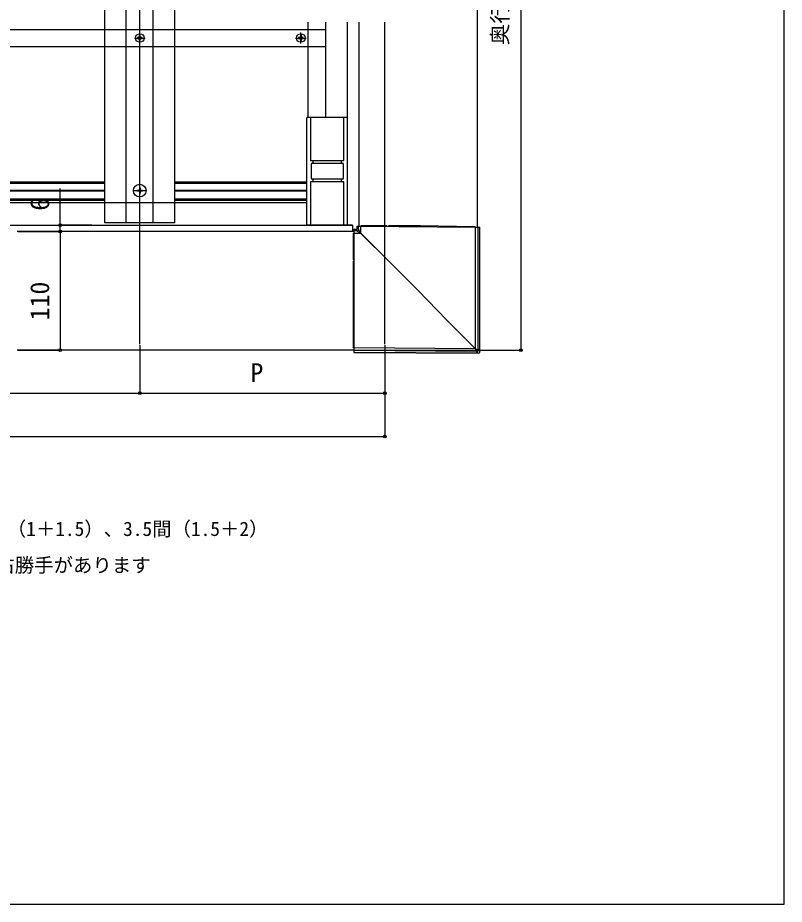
# Model space of a CAD drawing. Units: millimetres, scale not verified. Extents: x -1050 to 1050, y -1565 to 1556.
# Drawn here: x 339 to 1050, y -1565 to -743 of the extents above; entities that cross this region are included whole.
import ezdxf
from ezdxf.enums import TextEntityAlignment as Align

# ---------------------------------------------------------------- set-up
doc = ezdxf.new("R2010")
doc.units = ezdxf.units.MM
doc.header["$LTSCALE"] = 8
for name, color, linetype in [('0-2_USER1', 3, 'Continuous'), ('0-4_YKK_12', 2, 'Continuous'), ('0-5_YKK_13', 4, 'Continuous'), ('0-6_YKK_D', 6, 'Continuous'), ('0-7_YKK_ZWAK', 7, 'Continuous')]:
    doc.layers.add(name, color=color, linetype=linetype)
doc.styles.add('ＭＳ ゴシック', font='')
doc.styles.get('ＭＳ ゴシック').set_extended_font_data('MS Gothic')

msp = doc.modelspace()

# ---------------------------------------------------------------- linework, layer by layer
at = {"layer": '0-4_YKK_12'}
for p, q in [((452, -1045.5), (452, -225)), ((765.5, -936.808), (765.5, -354.5)), ((439.5, -933), (439.5, -410)), ((464.5, -933), (464.5, -410)), ((484.5, -933), (484.5, -410)), ((608, -746.905), (608, -835)), ((644.5, -746.905), (644.5, -935)), ((655.5, -936), (655.5, -746.905)), ((679.5, -1045.5), (679.5, -746.905)), ((257, -895), (419.5, -895)), ((257, -896.2), (419.5, -896.2)), ((484.5, -895), (607, -895)), ((484.5, -896.2), (607, -896.2)), ((257, -902.7), (419.5, -902.7)), ((257, -903.3), (419.5, -903.3)), ((445.7, -903), (458.3, -903)), ((452, -909.3), (452, -896.7)), ((484.5, -902.7), (607, -902.7)), ((484.5, -903.3), (607, -903.3)), ((257, -910.6), (419.5, -910.6)), ((257, -912), (419.5, -912)), ((484.5, -910.6), (607, -910.6)), ((484.5, -912), (607, -912)), ((27, -935), (649.5, -935)), ((484.5, -933), (419.5, -933)), ((649.5, -935), (644.5, -935)), ((649.5, -935), (649.5, -941)), ((649.5, -935), (649.5, -941)), ((650.5, -941), (338.25, -941)), ((650.5, -1051), (338.25, -1051))]:
    msp.add_line(p, q, dxfattribs=at)
msp.add_lwpolyline([(419.5, -933), (419.5, -410), (419.5, -361)], dxfattribs=at)
at = {"layer": '0-5_YKK_13'}
for p, q in [((624.5, -835), (624.5, -746.905)), ((452, -766.5), (452, -756.5)), ((601.5, -766.5), (601.5, -756.5)), ((608, -753.5), (624.5, -753.5)), ((447, -761.5), (457, -761.5)), ((450.68, -761.06), (449.8, -761.06)), ((453.32, -761.94), (454.2, -761.94)), ((596.5, -761.5), (606.5, -761.5)), ((600.18, -761.06), (599.3, -761.06)), ((602.82, -761.94), (603.7, -761.94)), ((608, -769.5), (624.5, -769.5)), ((607, -934.5), (607, -835.5)), ((607.5, -835), (644.5, -835)), ((641.5, -835.3), (610.5, -835.3)), ((641.5, -875), (641.5, -835)), ((611, -878.5), (611, -891.5)), ((612, -877.5), (640, -877.5)), ((613, -877.5), (613, -875)), ((639, -875.5), (613, -875.5)), ((639, -875), (639, -877.5)), ((641, -891.5), (641, -878.5)), ((640, -892.5), (612, -892.5)), ((613, -895), (613, -892.5)), ((613, -894.5), (639, -894.5)), ((638, -895), (614, -895)), ((639, -892.5), (639, -895)), ((449.5, -902.65), (449.5, -903.35)), ((449.5, -902.65), (451.15, -902.65)), ((449.5, -903.35), (451.15, -903.35)), ((451.65, -900.5), (452.35, -900.5)), ((451.65, -900.5), (451.65, -902.15)), ((451.65, -903.85), (451.65, -905.5)), ((452.35, -900.5), (452.35, -902.15)), ((452.35, -903.85), (452.35, -905.5)), ((452.85, -902.65), (454.5, -902.65)), ((452.85, -903.35), (454.5, -903.35)), ((454.5, -902.65), (454.5, -903.35)), ((451.65, -905.5), (452.35, -905.5)), ((607, -914.5), (52, -914.5)), ((644.5, -935), (607.5, -935)), ((610.5, -934.7), (641.5, -934.7)), ((655.005, -936), (657.226, -936)), ((655.005, -939.007), (655.005, -936)), ((657.226, -936), (763.492, -936.808)), ((657.226, -942.562), (657.226, -936)), ((658.013, -935.7), (657.3, -935.7)), ((669.692, -935.7), (658.013, -935.7)), ((670.06, -935.7), (669.692, -935.7)), ((670.49, -935.7), (670.06, -935.7)), ((670.856, -935.7), (670.49, -935.7)), ((676.665, -935.7), (670.856, -935.7)), ((677.003, -935.7), (676.665, -935.7)), ((677.367, -935.7), (677.003, -935.7)), ((677.708, -935.7), (677.367, -935.7)), ((680.856, -935.7), (677.708, -935.7)), ((681.4, -935.7), (680.856, -935.7)), ((683.458, -935.7), (683, -935.7)), ((704.592, -935.7), (683.458, -935.7)), ((704.956, -935.7), (704.592, -935.7)), ((705.382, -935.7), (704.956, -935.7)), ((705.743, -935.7), (705.382, -935.7)), ((711.538, -935.7), (705.743, -935.7)), ((711.883, -935.7), (711.538, -935.7)), ((712.262, -935.7), (711.883, -935.7)), ((712.608, -935.7), (712.262, -935.7)), ((762.497, -936.508), (712.608, -935.7)), ((763.2, -936.508), (762.497, -936.508)), ((763.492, -936.808), (765.995, -936.808)), ((763.492, -1049.794), (763.492, -936.808)), ((765.995, -936.808), (767.631, -936.808)), ((765.995, -1050.806), (765.995, -936.808)), ((767.631, -936.808), (767.634, -936.808)), ((767.631, -1052.442), (767.631, -936.808)), ((767.634, -1052.442), (767.634, -936.808)), ((650.2, -943.513), (650.2, -942.8)), ((650.2, -955.192), (650.2, -943.513)), ((650.5, -940.505), (650.5, -942.726)), ((653.507, -940.505), (650.5, -940.505)), ((650.5, -942.726), (650.5, -1048.992)), ((657.062, -942.726), (650.5, -942.726)), ((653.507, -940.505), (652.233, -939.23)), ((653.73, -937.733), (655.005, -939.007)), ((650.2, -955.56), (650.2, -955.192)), ((650.2, -955.99), (650.2, -955.56)), ((650.2, -956.356), (650.2, -955.99)), ((650.2, -962.165), (650.2, -956.356)), ((650.2, -962.503), (650.2, -962.165)), ((650.2, -962.867), (650.2, -962.503)), ((650.2, -963.208), (650.2, -962.867)), ((650.2, -966.356), (650.2, -963.208)), ((650.2, -966.9), (650.2, -966.356)), ((650.2, -968.958), (650.2, -968.5)), ((650.2, -990.092), (650.2, -968.958)), ((650.2, -990.456), (650.2, -990.092)), ((650.2, -990.882), (650.2, -990.456)), ((650.2, -991.243), (650.2, -990.882)), ((650.2, -997.038), (650.2, -991.243)), ((650.2, -997.383), (650.2, -997.038)), ((650.2, -997.762), (650.2, -997.383)), ((650.2, -998.108), (650.2, -997.762)), ((650.2, -1047.997), (650.2, -998.108)), ((650.2, -1048.7), (650.2, -1047.997)), ((650.5, -1048.992), (650.5, -1051.495)), ((763.487, -1049.799), (650.5, -1048.992)), ((650.5, -1051.495), (650.5, -1053.131)), ((764.498, -1052.303), (650.5, -1051.495)), ((763.5, -1049.808), (763.487, -1049.799)), ((763.492, -1049.794), (763.5, -1049.808)), ((766.134, -1053.939), (764.498, -1052.303)), ((765.995, -1050.806), (767.631, -1052.442)), ((767.631, -1052.442), (767.634, -1052.442)), ((650.5, -1053.131), (650.5, -1053.134)), ((766.134, -1053.939), (650.5, -1053.131)), ((650.5, -1053.134), (766.134, -1053.942)), ((766.134, -1053.942), (766.134, -1053.939))]:
    msp.add_line(p, q, dxfattribs=at)
for points in [[(52, -753.5), (67, -753.5), (608, -753.5)], [(449.8, -761.06), (449.8, -761.94), (450.68, -761.94)], [(452.44, -760.18), (452.44, -759.3), (451.56, -759.3), (451.56, -760.18)], [(451.56, -762.82), (451.56, -763.7), (452.44, -763.7), (452.44, -762.82)], [(454.2, -761.94), (454.2, -761.06), (453.32, -761.06)], [(599.3, -761.06), (599.3, -761.94), (600.18, -761.94)], [(601.94, -760.18), (601.94, -759.3), (601.06, -759.3), (601.06, -760.18)], [(601.06, -762.82), (601.06, -763.7), (601.94, -763.7), (601.94, -762.82)], [(603.7, -761.94), (603.7, -761.06), (602.82, -761.06)], [(52, -769.5), (67, -769.5), (608, -769.5)], [(610.5, -835), (610.5, -875), (641.5, -875)], [(614, -895), (610.5, -895), (610.5, -935)], [(641.5, -935), (641.5, -895), (638, -895)], [(653.73, -937.733), (653.73, -936), (655.005, -936)], [(670.06, -935.7), (670.064, -935.759), (670.075, -935.815), (670.093, -935.867), (670.117, -935.912), (670.146, -935.949), (670.179, -935.977), (670.215, -935.994), (670.252, -936)], [(670.49, -935.7), (670.494, -935.759), (670.505, -935.815), (670.523, -935.867), (670.547, -935.912), (670.576, -935.949), (670.609, -935.977), (670.645, -935.994), (670.682, -936)], [(652.233, -939.23), (650.5, -939.23), (650.5, -940.505)], [(657.062, -942.726), (656.376, -942.298), (655.725, -941.891), (655.128, -941.518), (654.604, -941.19), (654.168, -940.917), (653.833, -940.708), (653.611, -940.569), (653.507, -940.505)], [(655.005, -939.007), (655.069, -939.111), (655.208, -939.333), (655.417, -939.668), (655.69, -940.104), (656.018, -940.628), (656.391, -941.225), (656.798, -941.876), (657.226, -942.562)], [(763.487, -1049.799), (736.83, -1023.182), (710.194, -995.779), (683.599, -969.223), (657.062, -942.726)], [(657.226, -942.562), (683.723, -969.099), (710.279, -995.694), (736.875, -1023.137), (763.492, -1049.794)], [(650.2, -955.56), (650.259, -955.564), (650.315, -955.575), (650.367, -955.593), (650.412, -955.617), (650.449, -955.646), (650.477, -955.679), (650.494, -955.715), (650.5, -955.752)], [(650.2, -955.99), (650.259, -955.994), (650.315, -956.005), (650.367, -956.023), (650.412, -956.047), (650.449, -956.076), (650.477, -956.109), (650.494, -956.145), (650.5, -956.182)], [(763.487, -1049.799), (763.487, -1049.799), (763.488, -1049.798), (763.489, -1049.798), (763.489, -1049.797), (763.49, -1049.796), (763.49, -1049.796), (763.491, -1049.795), (763.492, -1049.794)], [(764.498, -1052.303), (764.469, -1052.23), (764.405, -1052.071), (764.31, -1051.832), (764.185, -1051.521), (764.036, -1051.149), (763.869, -1050.729), (763.688, -1050.277), (763.5, -1049.808), (763.969, -1049.995), (764.421, -1050.176), (764.841, -1050.344), (765.213, -1050.493), (765.524, -1050.617), (765.763, -1050.713), (765.922, -1050.777), (765.995, -1050.806)]]:
    msp.add_lwpolyline(points, dxfattribs=at)
for centre, radius in [((452, -761.5), 4), ((601.5, -761.5), 4), ((452, -903), 5.9)]:
    msp.add_circle(centre, radius, dxfattribs=at)
for centre, radius, start, end in [((450.68, -760.18), 0.88, 270, 0), ((450.68, -762.82), 0.88, 0, 90), ((453.32, -760.18), 0.88, 180, 270), ((453.32, -762.82), 0.88, 90, 180), ((600.18, -760.18), 0.88, 270, 0), ((600.18, -762.82), 0.88, 0, 90), ((602.82, -760.18), 0.88, 180, 270), ((602.82, -762.82), 0.88, 90, 180), ((607.5, -835.5), 0.5, 90, 180), ((612, -878.5), 1, 90, 180), ((640, -878.5), 1, 0, 90), ((612, -891.5), 1, 180, 270), ((640, -891.5), 1, 270, 0), ((451.15, -902.15), 0.5, 270, 0), ((451.15, -903.85), 0.5, 0, 90), ((452.85, -902.15), 0.5, 180, 270), ((452.85, -903.85), 0.5, 90, 180), ((607.5, -934.5), 0.5, 180, 270), ((657, -935.7), 0.3, 270, 0), ((657.3, -935.774), 0.716, 341.61551, 5.93909), ((668.9, -935.774), 0.796, 343.52594, 5.35599), ((670.023, -935.774), 0.836, 344.34369, 5.10165), ((675.832, -935.774), 0.836, 344.34199, 5.10335), ((676.733, -935.731), 0.272, 278.39856, 6.45212), ((677.096, -935.731), 0.272, 278.39864, 6.45249), ((676.831, -935.774), 0.879, 345.13831, 4.8547), ((679.98, -935.774), 0.88, 345.13887, 4.85343), ((681.7, -935.7), 0.3, 180, 270), ((682.7, -935.7), 0.3, 270, 0), ((682.542, -935.774), 0.92, 345.80466, 4.64532), ((703.375, -935.775), 1.219, 349.34883, 3.51436), ((705.218, -935.742), 0.266, 170.93358, 256.28649), ((705.644, -935.742), 0.266, 170.93358, 256.28649), ((704.444, -935.775), 1.301, 350.02947, 3.29449), ((710.239, -935.775), 1.301, 350.02947, 3.29449), ((711.614, -935.733), 0.271, 279.43515, 7.03503), ((711.993, -935.733), 0.271, 279.43515, 7.03503), ((711.215, -935.775), 1.395, 350.70814, 3.07257), ((745.147, -936.582), 17.35, 359.25561, 0.24636), ((763.5, -936.508), 0.3, 180, 270), ((650.2, -942.5), 0.3, 270, 0), ((650.274, -942.8), 0.716, 264.05949, 288.38631), ((653.501, -939.001), 1.504, 270.2495, 359.75047), ((643.482, -928.982), 19.322, 314.65579, 315.34486), ((650.274, -954.4), 0.796, 264.64198, 286.47613), ((650.274, -955.523), 0.836, 264.89643, 285.65898), ((650.274, -961.332), 0.836, 264.89873, 285.65669), ((650.231, -962.233), 0.272, 263.54837, 351.60075), ((650.231, -962.596), 0.272, 263.54748, 351.60164), ((650.274, -962.331), 0.879, 265.14602, 284.86172), ((650.274, -965.48), 0.88, 265.14713, 284.86061), ((650.2, -967.2), 0.3, 0, 90), ((650.2, -968.2), 0.3, 270, 0), ((650.274, -968.042), 0.919, 265.35241, 284.19905), ((650.275, -988.875), 1.22, 266.48775, 280.64625), ((650.242, -990.718), 0.266, 13.71279, 99.06592), ((650.242, -991.144), 0.266, 13.71279, 99.06592), ((650.275, -989.943), 1.302, 266.71018, 279.96446), ((650.275, -995.738), 1.302, 266.71018, 279.96446), ((650.233, -997.114), 0.271, 262.96428, 350.56579), ((650.233, -997.493), 0.271, 262.96597, 350.56409), ((650.275, -996.715), 1.395, 266.92886, 279.29188), ((650.274, -1030.398), 17.599, 269.75923, 270.73595), ((650.2, -1049), 0.3, 0, 90), ((764.492, -1050.799), 1.504, 270.24917, 359.75054), ((766.134, -1052.442), 1.5, 270, 0), ((766.127, -1052.435), 1.504, 270.24949, 359.75079)]:
    msp.add_arc(centre, radius, start, end, dxfattribs=at)
msp.add_ellipse((652.227, -937.727), major_axis=(-1.065, 1.065), ratio=0.99628, start_param=2.358058, end_param=3.9251274, dxfattribs=at)
at = {"layer": '0-6_YKK_D'}
for p, q in [((805.5, -350), (805.5, -1051)), ((378.25, -935), (378.25, -901.164)), ((407.5, -935), (377.25, -935)), ((378.25, -941), (378.25, -935)), ((339.25, -941), (379.25, -941)), ((340.25, -941), (379.25, -941)), ((378.25, -941), (378.25, -1051)), ((378.25, -941), (378.25, -946.1)), ((339.25, -1051), (379.25, -1051)), ((452, -1046.5), (452, -1092)), ((452, -1046.5), (452, -1092)), ((651.5, -1051), (806.5, -1051)), ((679.5, -1046.5), (679.5, -1132)), ((679.5, -1046.5), (679.5, -1092)), ((224.5, -1091), (452, -1091)), ((452, -1091), (679.5, -1091)), ((-685.5, -1131), (679.5, -1131))]:
    msp.add_line(p, q, dxfattribs=at)
for centre in [(378.25, -935), (378.25, -941), (378.25, -941), (378.25, -1051), (805.5, -1051), (452, -1091), (679.5, -1091), (679.5, -1131)]:
    msp.add_circle(centre, 1.275, dxfattribs=at)
at = {"layer": '0-7_YKK_ZWAK'}
msp.add_lwpolyline([(-1050, -1565), (1050, -1565), (1050, 1495)], dxfattribs=at)

# ---------------------------------------------------------------- texts
at = {"layer": '0-2_USER1', "style": 'ＭＳ ゴシック'}
for s, p in [('2.5間（1＋1.5）、3.5間（1.5＋2）', (283.67, -1227.352)), ('は左右勝手があります', (282.034, -1261.034))]:
    msp.add_text(s, height=13.2, dxfattribs=at).set_placement(p, align=Align.BOTTOM_LEFT)
at = {"layer": '0-6_YKK_D', "style": 'ＭＳ ゴシック'}
for s, height, p in [('奥行D＋56', 14.66, (797.886, -768.17)), ('6', 17.6, (373.25, -921.709)), ('110', 17.6, (373.25, -1023.409))]:
    msp.add_text(s, height=height, rotation=90, dxfattribs=at).set_placement(p, align=Align.BOTTOM_LEFT)
msp.add_text('P', height=17.6, dxfattribs=at).set_placement((554.705, -1086), align=Align.BOTTOM_LEFT)

doc.saveas('drawing.dxf')
